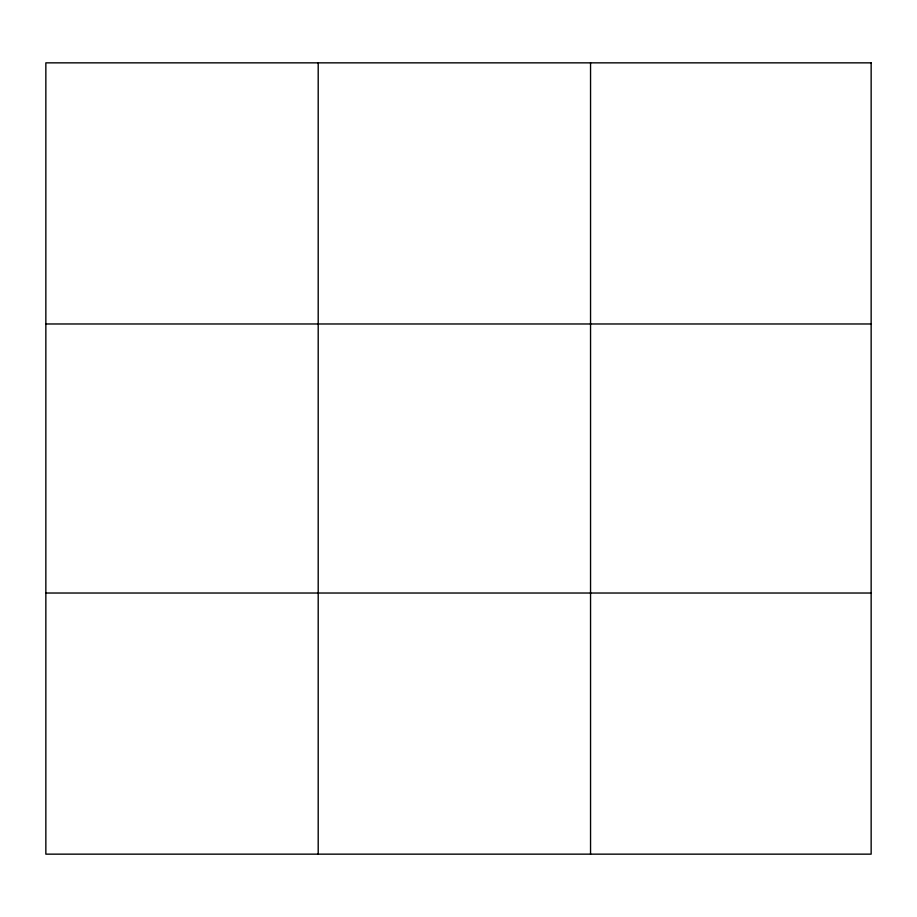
<?xml version="1.0" encoding="UTF-8"?>
<svg xmlns="http://www.w3.org/2000/svg" width="917" height="917" viewBox="0 0 917 917"><rect width="100%" height="100%" fill="white"/><g stroke="black" fill="none" stroke-linecap="round" stroke-linejoin="round"><path stroke-width="1.38" d="M318.199 854.151L318.199 62.849M590.548 854.151L590.548 62.849M45.85 323.976L871.15 323.976M45.85 593.024L871.15 593.024M871.15 62.849L871.15 854.151L45.85 854.151L45.85 62.849L871.15 62.849"/></g></svg>
